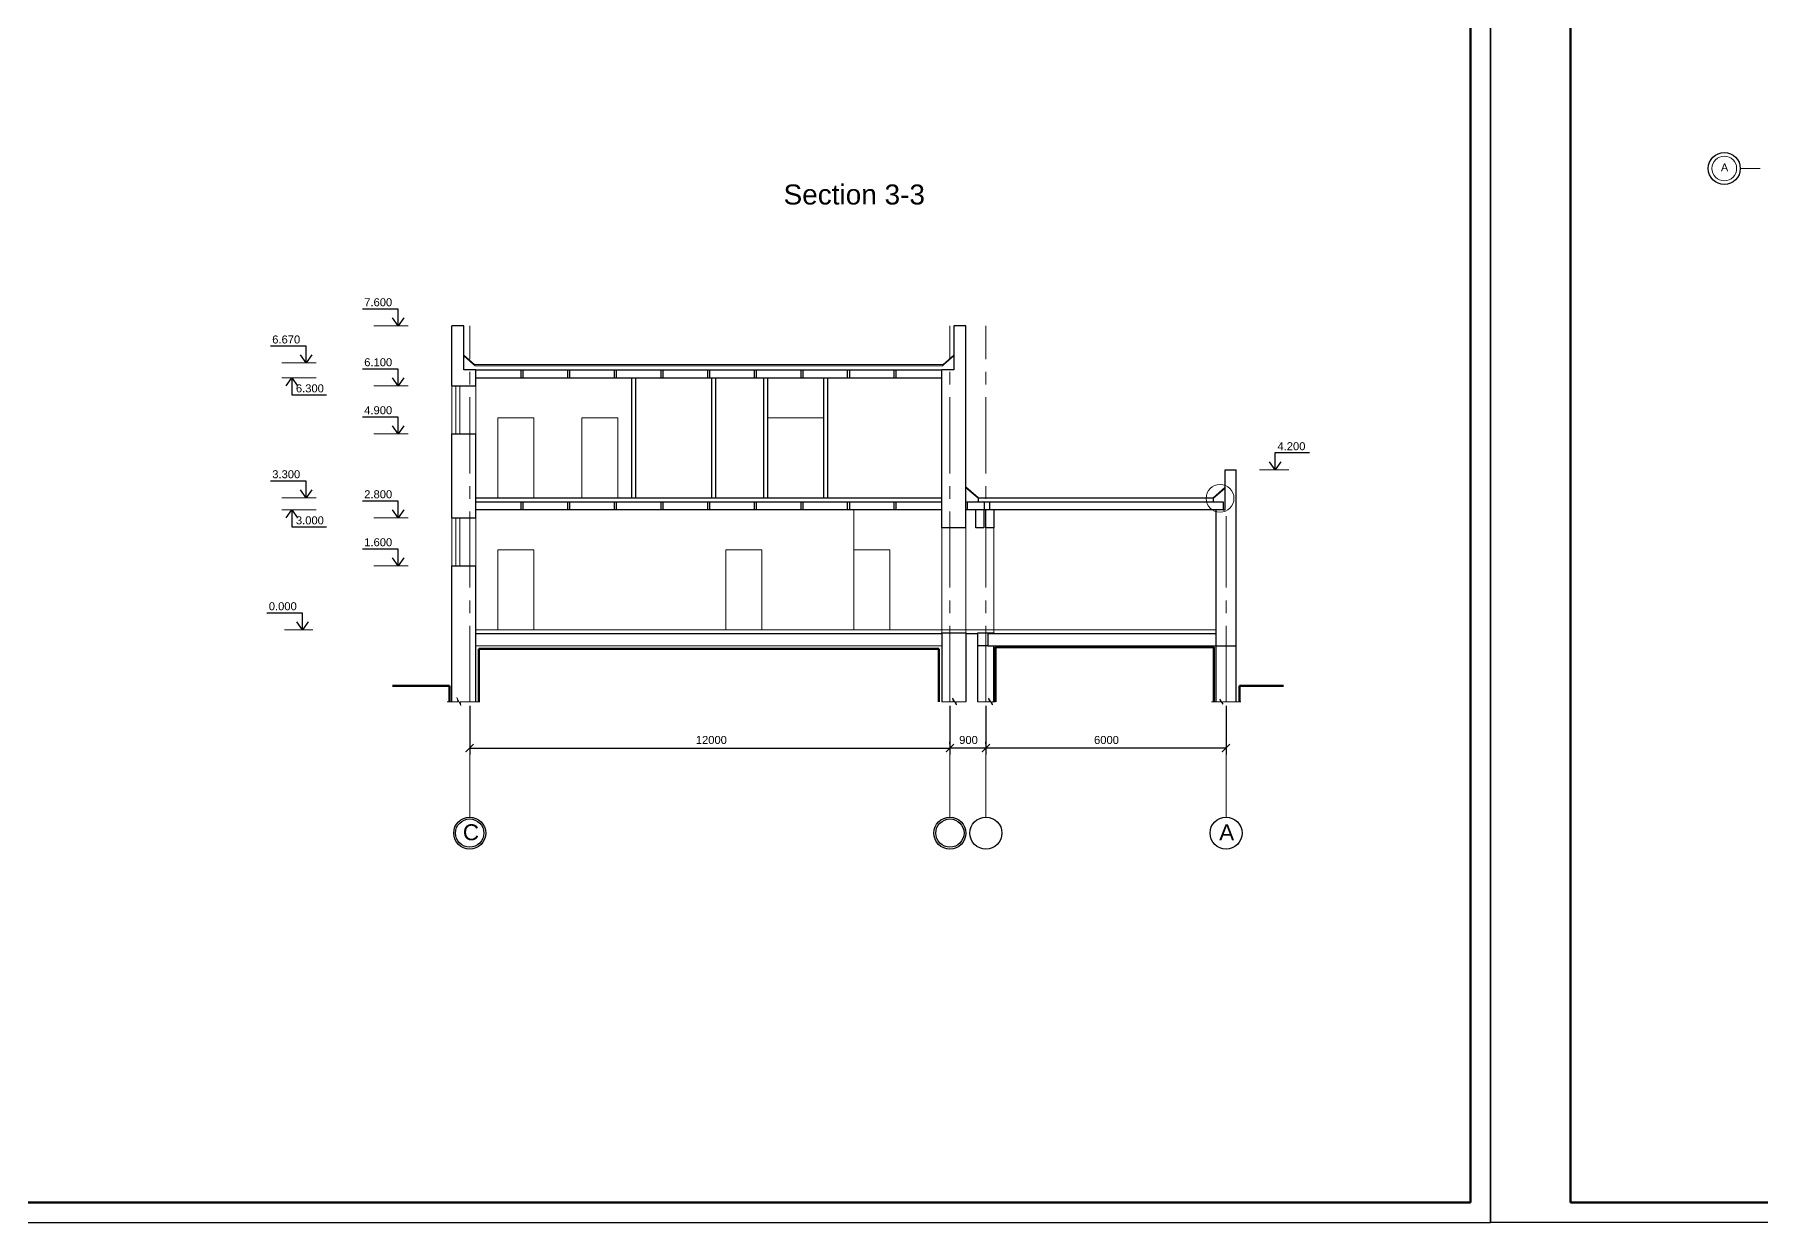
# Model space of a CAD drawing. Header units: millimetres. Extents: x -273 to 3634, y 3015 to 4572.
# Drawn here: x 543.1 to 974.6, y 3015.3 to 3312.3 of the extents above; entities that cross this region are included whole.
import ezdxf

# ---------------------------------------------------------------- set-up
doc = ezdxf.new("R2010")
doc.units = ezdxf.units.MM
doc.linetypes.add('CENTER2', pattern=[28.575, 19.05, -3.175, 3.175, -3.175])
doc.layers.add('@', color=250, linetype='Continuous', lineweight=60)
doc.styles.get("Standard").update_dxf_attribs({"font": 'arial.ttf', "height": 2})
doc.dimstyles.new('ISO-25', dxfattribs={"dimtxt": 2, "dimasz": 2, "dimexe": 1.6, "dimexo": 1, "dimgap": 1, "dimtad": 1, "dimdsep": 46, "dimtxsty": 'Standard', "dimblk": 'ARCHTICK', "dimcen": 2, "dimadec": 0, "dimazin": 0, "dimtfac": 1, "dimtmove": 0, "dimatfit": 3, "dimfxl": 1, "dimarcsym": 0})

# ---------------------------------------------------------------- blocks, each defined once
blk = doc.blocks.new('_ArchTick')
at = {"color": 0, "linetype": 'ByBlock', "lineweight": 15, "const_width": 0.15}
blk.add_lwpolyline([(-0.5, -0.5), (0.5, 0.5)], dxfattribs=at)
blk = doc.blocks.new('*D78')
at = {"layer": '@', "color": 0, "lineweight": -2, "transparency": 16777216}
for p, q in [((651.85, 3144.44), (651.85, 3132.3)), ((771.85, 3144.44), (771.85, 3132.3)), ((651.85, 3133.9), (771.85, 3133.9))]:
    blk.add_line(p, q, dxfattribs=at)
at = {"layer": 'Defpoints', "color": 0, "lineweight": 15, "transparency": 16777216}
for p in [(651.85, 3145.44), (771.85, 3145.44), (771.85, 3133.9)]:
    blk.add_point(p, dxfattribs=at)
at = {"layer": '@', "color": 0, "lineweight": -2, "transparency": 16777216, "xscale": 2, "yscale": 2, "zscale": 2, "rotation": 180}
blk.add_blockref('_ArchTick', (651.85, 3133.9), dxfattribs=at)
at = {"layer": '@', "color": 0, "lineweight": -2, "transparency": 16777216, "xscale": 2, "yscale": 2, "zscale": 2}
blk.add_blockref('_ArchTick', (771.85, 3133.9), dxfattribs=at)
at = {"layer": '@', "color": 0, "lineweight": 15, "transparency": 16777216, "insert": (712.24, 3135.92), "char_height": 2, "attachment_point": 5}
blk.add_mtext('12000', dxfattribs=at)
blk = doc.blocks.new('*D79')
at = {"layer": '@', "color": 0, "lineweight": -2, "transparency": 16777216}
for p, q in [((780.85, 3144.44), (780.85, 3132.3)), ((771.85, 3134.9), (771.85, 3135.5)), ((780.85, 3133.9), (771.85, 3133.9))]:
    blk.add_line(p, q, dxfattribs=at)
at = {"layer": 'Defpoints', "color": 0, "lineweight": 15, "transparency": 16777216}
for p in [(780.85, 3145.44), (771.85, 3133.9), (771.85, 3133.9)]:
    blk.add_point(p, dxfattribs=at)
at = {"layer": '@', "color": 0, "lineweight": -2, "transparency": 16777216, "xscale": 2, "yscale": 2, "zscale": 2, "rotation": 180}
blk.add_blockref('_ArchTick', (771.85, 3133.9), dxfattribs=at)
at = {"layer": '@', "color": 0, "lineweight": -2, "transparency": 16777216, "xscale": 2, "yscale": 2, "zscale": 2}
blk.add_blockref('_ArchTick', (780.85, 3133.9), dxfattribs=at)
at = {"layer": '@', "color": 0, "lineweight": 15, "transparency": 16777216, "insert": (776.5, 3135.92), "char_height": 2, "attachment_point": 5}
blk.add_mtext('900', dxfattribs=at)
blk = doc.blocks.new('*D80')
at = {"layer": '@', "color": 0, "lineweight": -2, "transparency": 16777216}
for p, q in [((840.85, 3144.44), (840.85, 3132.3)), ((780.85, 3134.9), (780.85, 3135.5)), ((840.85, 3133.9), (780.85, 3133.9))]:
    blk.add_line(p, q, dxfattribs=at)
at = {"layer": 'Defpoints', "color": 0, "lineweight": 15, "transparency": 16777216}
for p in [(840.85, 3145.44), (780.85, 3133.9), (780.85, 3133.9)]:
    blk.add_point(p, dxfattribs=at)
at = {"layer": '@', "color": 0, "lineweight": -2, "transparency": 16777216, "xscale": 2, "yscale": 2, "zscale": 2, "rotation": 180}
blk.add_blockref('_ArchTick', (780.85, 3133.9), dxfattribs=at)
at = {"layer": '@', "color": 0, "lineweight": -2, "transparency": 16777216, "xscale": 2, "yscale": 2, "zscale": 2}
blk.add_blockref('_ArchTick', (840.85, 3133.9), dxfattribs=at)
at = {"layer": '@', "color": 0, "lineweight": 15, "transparency": 16777216, "insert": (810.98, 3135.92), "char_height": 2, "attachment_point": 5}
blk.add_mtext('6000', dxfattribs=at)

msp = doc.modelspace()

# ---------------------------------------------------------------- linework, layer by layer
at = {"layer": '@', "color": 0, "lineweight": 30}
for p, q in [((906.909, 3015.3), (906.909, 3609.3)), ((906.909, 3609.3), (906.909, 3015.3)), ((906.909, 3015.3), (906.909, 3609.3)), ((647.353, 3224.501), (647.353, 3239.501)), ((650.353, 3239.501), (647.353, 3239.501)), ((650.353, 3228.501), (650.353, 3239.501)), ((775.853, 3239.501), (772.853, 3239.501)), ((772.853, 3239.501), (772.853, 3228.501)), ((775.853, 3189.001), (775.853, 3239.501)), ((653.353, 3228.501), (650.353, 3228.501)), ((653.353, 3224.501), (653.353, 3228.501)), ((653.353, 3228.501), (769.853, 3228.501)), ((664.753, 3226.501), (664.753, 3228.501)), ((665.253, 3226.501), (665.253, 3228.501)), ((676.403, 3226.501), (676.403, 3228.501)), ((676.903, 3226.501), (676.903, 3228.501)), ((688.053, 3226.501), (688.053, 3228.501)), ((688.553, 3226.501), (688.553, 3228.501)), ((699.703, 3226.501), (699.703, 3228.501)), ((700.203, 3226.501), (700.203, 3228.501)), ((711.353, 3226.501), (711.353, 3228.501)), ((711.853, 3226.501), (711.853, 3228.501)), ((723.003, 3226.501), (723.003, 3228.501)), ((723.503, 3226.501), (723.503, 3228.501)), ((734.653, 3226.501), (734.653, 3228.501)), ((735.153, 3226.501), (735.153, 3228.501)), ((746.303, 3226.501), (746.303, 3228.501)), ((746.803, 3226.501), (746.803, 3228.501)), ((757.953, 3226.501), (757.953, 3228.501)), ((758.453, 3226.501), (758.453, 3228.501)), ((769.853, 3189.001), (769.853, 3228.501)), ((772.853, 3228.501), (769.853, 3228.501)), ((647.353, 3224.501), (653.353, 3224.501)), ((653.353, 3226.501), (769.853, 3226.501)), ((692.353, 3196.501), (692.353, 3226.501)), ((693.353, 3196.501), (693.353, 3226.501)), ((712.353, 3196.501), (712.353, 3226.501)), ((713.353, 3196.501), (713.353, 3226.501)), ((725.353, 3196.501), (725.353, 3226.501)), ((726.353, 3196.501), (726.353, 3226.501)), ((740.353, 3196.501), (740.353, 3226.501)), ((741.353, 3196.501), (741.353, 3226.501)), ((647.353, 3191.501), (647.353, 3212.501)), ((647.353, 3212.501), (653.353, 3212.501)), ((653.353, 3191.501), (653.353, 3212.501)), ((840.646, 3193.501), (840.646, 3203.501)), ((840.646, 3203.501), (843.353, 3203.501)), ((843.353, 3145.435), (843.353, 3203.501)), ((778.884, 3196.501), (775.853, 3199.096)), ((778.884, 3196.344), (775.853, 3198.938)), ((837.615, 3196.501), (840.646, 3199.096)), ((837.615, 3196.344), (840.646, 3198.938)), ((653.353, 3196.501), (769.853, 3196.501)), ((653.353, 3195.501), (769.853, 3195.501)), ((769.853, 3193.501), (653.353, 3193.501)), ((664.753, 3193.501), (664.753, 3195.501)), ((665.253, 3193.501), (665.253, 3195.501)), ((676.403, 3193.501), (676.403, 3195.501)), ((676.903, 3193.501), (676.903, 3195.501)), ((688.053, 3193.501), (688.053, 3195.501)), ((688.553, 3193.501), (688.553, 3195.501)), ((699.703, 3193.501), (699.703, 3195.501)), ((700.203, 3193.501), (700.203, 3195.501)), ((711.353, 3193.501), (711.353, 3195.501)), ((711.853, 3193.501), (711.853, 3195.501)), ((723.003, 3193.501), (723.003, 3195.501)), ((723.503, 3193.501), (723.503, 3195.501)), ((734.653, 3193.501), (734.653, 3195.501)), ((735.153, 3193.501), (735.153, 3195.501)), ((746.303, 3193.501), (746.303, 3195.501)), ((746.803, 3193.501), (746.803, 3195.501)), ((757.953, 3193.501), (757.953, 3195.501)), ((758.453, 3193.501), (758.453, 3195.501)), ((776.007, 3195.501), (840.102, 3195.501)), ((840.102, 3193.501), (776.007, 3193.501)), ((776.131, 3195.501), (776.131, 3193.501)), ((778.317, 3189.001), (778.317, 3193.501)), ((778.884, 3196.501), (778.884, 3195.501)), ((778.884, 3196.501), (837.615, 3196.501)), ((780.317, 3193.501), (780.317, 3189.001)), ((780.502, 3193.501), (780.502, 3195.501)), ((780.853, 3189.001), (780.853, 3193.501)), ((781.841, 3193.501), (781.841, 3195.501)), ((782.853, 3193.501), (782.853, 3189.001)), ((837.615, 3196.501), (837.615, 3195.501)), ((838.353, 3145.435), (838.353, 3193.501)), ((840.102, 3195.501), (840.102, 3193.501)), ((840.102, 3193.501), (840.646, 3193.501)), ((647.353, 3191.501), (653.353, 3191.501)), ((775.853, 3189.001), (769.853, 3189.001)), ((780.317, 3189.001), (778.317, 3189.001)), ((782.853, 3189.001), (780.853, 3189.001)), ((647.353, 3145.435), (647.353, 3179.501)), ((647.353, 3179.501), (653.353, 3179.501)), ((653.353, 3145.435), (653.353, 3179.501)), ((769.853, 3162.501), (653.353, 3162.501)), ((769.853, 3162.501), (769.853, 3162.701)), ((769.853, 3162.701), (771.853, 3162.701)), ((769.853, 3162.501), (769.853, 3145.435)), ((771.853, 3162.701), (775.853, 3162.701)), ((775.853, 3162.701), (775.853, 3162.501)), ((775.853, 3162.501), (775.853, 3145.435)), ((778.853, 3162.501), (775.853, 3162.501)), ((778.853, 3162.501), (778.853, 3162.701)), ((778.853, 3162.701), (782.853, 3162.701)), ((778.853, 3145.435), (778.853, 3162.501)), ((781.312, 3159.501), (778.853, 3159.501)), ((838.353, 3162.501), (781.312, 3162.501)), ((781.312, 3162.501), (781.312, 3159.501)), ((781.312, 3159.501), (843.353, 3159.501)), ((782.853, 3162.701), (782.853, 3162.501)), ((782.853, 3145.435), (782.853, 3159.501)), ((65.909, 3015.3), (906.909, 3015.3)), ((1747.909, 3015.3), (906.909, 3015.3))]:
    msp.add_line(p, q, dxfattribs=at)
at = {"layer": '@', "color": 0, "lineweight": 50}
for p, q in [((901.909, 3604.3), (901.909, 3020.3)), ((926.909, 3604.3), (926.909, 3020.3)), ((901.909, 3020.3), (85.909, 3020.3)), ((1742.909, 3020.3), (926.909, 3020.3))]:
    msp.add_line(p, q, dxfattribs=at)
at = {"layer": '@', "color": 0, "lineweight": 15}
for p, q in [((974.361, 3278.81), (969.361, 3278.81)), ((636.478, 3239.501), (627.878, 3239.501)), ((613.496, 3230.201), (604.896, 3230.201)), ((653.022, 3229.811), (650.353, 3232.096)), ((652.838, 3229.811), (650.353, 3231.938)), ((652.838, 3229.811), (653.2, 3229.501)), ((653.022, 3229.811), (764.184, 3229.811)), ((653.2, 3229.501), (764.006, 3229.501)), ((764.006, 3229.501), (770.006, 3229.501)), ((764.184, 3229.811), (770.184, 3229.811)), ((770.368, 3229.811), (770.006, 3229.501)), ((770.184, 3229.811), (772.853, 3232.096)), ((770.368, 3229.811), (772.853, 3231.938)), ((613.496, 3226.501), (604.896, 3226.501)), ((636.478, 3224.501), (627.878, 3224.501)), ((647.353, 3224.501), (647.353, 3212.501)), ((648.353, 3224.501), (648.353, 3212.501)), ((649.353, 3224.501), (649.353, 3212.501)), ((653.353, 3224.501), (653.353, 3212.501)), ((658.853, 3196.501), (658.853, 3216.501)), ((658.853, 3216.501), (667.853, 3216.501)), ((667.853, 3216.501), (667.853, 3196.501)), ((679.853, 3216.501), (679.853, 3196.501)), ((679.853, 3216.501), (688.853, 3216.501)), ((688.853, 3216.501), (688.853, 3196.501)), ((726.353, 3216.501), (740.353, 3216.501)), ((636.478, 3212.501), (627.878, 3212.501)), ((849.195, 3203.501), (856.535, 3203.501)), ((613.496, 3196.501), (604.896, 3196.501)), ((613.496, 3193.501), (604.896, 3193.501)), ((747.853, 3183.501), (747.853, 3193.501)), ((636.478, 3191.501), (627.878, 3191.501)), ((647.353, 3191.501), (647.353, 3179.501)), ((648.353, 3191.501), (648.353, 3179.501)), ((649.353, 3191.501), (649.353, 3179.501)), ((653.353, 3191.501), (653.353, 3179.501)), ((769.853, 3162.501), (769.853, 3189.001)), ((775.853, 3162.501), (775.853, 3189.001)), ((782.853, 3162.701), (782.853, 3189.001)), ((658.853, 3163.501), (658.853, 3183.501)), ((658.853, 3183.501), (667.853, 3183.501)), ((667.853, 3183.501), (667.853, 3163.501)), ((715.853, 3183.501), (715.853, 3163.501)), ((715.853, 3183.501), (724.853, 3183.501)), ((724.853, 3183.501), (724.853, 3163.501)), ((747.853, 3183.501), (747.853, 3163.501)), ((747.853, 3183.501), (756.853, 3183.501)), ((756.853, 3183.501), (756.853, 3163.501)), ((636.478, 3179.501), (627.878, 3179.501)), ((612.633, 3163.501), (605.563, 3163.501)), ((838.353, 3163.501), (653.353, 3163.501)), ((769.853, 3159.501), (653.353, 3159.501)), ((648.958, 3145.435), (648.676, 3146.53)), ((648.676, 3146.53), (649.675, 3144.532)), ((772.728, 3145.435), (772.497, 3146.42)), ((772.497, 3146.42), (773.461, 3144.717)), ((781.497, 3146.42), (782.461, 3144.717)), ((781.728, 3145.435), (781.497, 3146.42)), ((839.491, 3145.435), (839.339, 3146.152)), ((839.339, 3146.152), (840.064, 3144.913)), ((646.215, 3145.435), (648.958, 3145.435)), ((649.675, 3144.532), (649.496, 3145.435)), ((649.496, 3145.435), (654.155, 3145.435)), ((654.155, 3145.435), (654.408, 3145.435)), ((769.853, 3145.435), (772.728, 3145.435)), ((773.461, 3144.717), (773.315, 3145.435)), ((773.315, 3145.435), (775.853, 3145.435)), ((778.853, 3145.435), (781.728, 3145.435)), ((782.315, 3145.435), (783.233, 3145.435)), ((782.461, 3144.717), (782.315, 3145.435)), ((837.257, 3145.435), (839.491, 3145.435)), ((840.064, 3144.913), (839.982, 3145.435)), ((839.982, 3145.435), (840.853, 3145.435)), ((840.853, 3145.435), (844.249, 3145.435)), ((844.249, 3145.435), (844.525, 3145.435)), ((651.853, 3132.651), (651.853, 3116.651)), ((771.853, 3132.651), (771.853, 3116.651)), ((780.853, 3132.651), (780.853, 3116.651)), ((840.853, 3132.651), (840.853, 3116.651))]:
    msp.add_line(p, q, dxfattribs=at)
at = {"layer": '@', "color": 0, "linetype": 'CENTER2', "lineweight": 15}
for p, q in [((651.853, 3145.435), (651.853, 3239.501)), ((771.853, 3145.435), (771.853, 3239.501)), ((780.853, 3145.435), (780.853, 3239.501)), ((840.853, 3145.435), (840.853, 3191.876))]:
    msp.add_line(p, q, dxfattribs=at)
at = {"layer": '@', "color": 0, "lineweight": 140}
for p, q in [((783.233, 3145.435), (783.233, 3159.097)), ((783.233, 3159.097), (837.824, 3159.097)), ((837.824, 3159.097), (837.824, 3145.435)), ((654.155, 3145.435), (654.155, 3158.693)), ((654.155, 3158.693), (769.087, 3158.693)), ((769.087, 3158.693), (769.087, 3145.435)), ((646.788, 3149.435), (632.545, 3149.435)), ((646.788, 3145.435), (646.788, 3149.435)), ((844.249, 3145.435), (844.249, 3149.435)), ((844.249, 3149.435), (855.198, 3149.435))]:
    msp.add_line(p, q, dxfattribs=at)
at = {"layer": '@', "color": 0, "lineweight": 30}
for centre, radius in [((965.361, 3278.81), 4), ((651.853, 3112.651), 4), ((651.853, 3112.651), 3.536), ((771.853, 3112.651), 4), ((771.853, 3112.651), 3.536), ((780.853, 3112.651), 4), ((840.853, 3112.651), 4)]:
    msp.add_circle(centre, radius, dxfattribs=at)
at = {"layer": '@', "color": 0, "lineweight": 15}
for centre, radius in [((965.361, 3278.81), 3.085), ((839.358, 3196.331), 3.476)]:
    msp.add_circle(centre, radius, dxfattribs=at)

# ---------------------------------------------------------------- texts
for s, height, p in [('A', 2, (964.498, 3278.055)), ('Section 3-3', 5, (730.287, 3269.805)), ('7.600', 2, (625.495, 3244.363)), ('6.670', 2, (602.513, 3235.063)), ('6.100', 2, (625.495, 3229.363)), ('6.300', 2, (608.426, 3222.836)), ('4.900', 2, (625.495, 3217.363)), ('4.200', 2, (853.697, 3208.373)), ('3.300', 2, (602.513, 3201.363)), ('2.800', 2, (625.495, 3196.363)), ('3.000', 2, (608.426, 3189.836)), ('1.600', 2, (625.495, 3184.363)), ('0.000', 2, (601.651, 3168.363)), ('C', 4, (650.148, 3110.858)), ('А', 4, (839.148, 3110.858))]:
    msp.add_text(s, height=height, dxfattribs=at).set_placement(p)

# ---------------------------------------------------------------- dimensions: what is measured, and where the dimension line sits
for base, p1, p2, text, picture, middle in [((771.853, 3133.901), (651.853, 3145.435), (771.853, 3145.435), '12000', '*D78', (712.236, 3133.901)), ((771.853, 3133.901), (780.853, 3145.435), (771.853, 3133.901), '900', '*D79', (776.502, 3133.901)), ((780.853, 3133.901), (840.853, 3145.435), (780.853, 3133.901), '6000', '*D80', (810.982, 3133.901))]:
    dim = msp.add_linear_dim(base=base, p1=p1, p2=p2, text=text, dimstyle='ISO-25', dxfattribs=at)
    dim.commit()
    dim.dimension.update_dxf_attribs({"geometry": picture, "text_midpoint": middle, "dimtype": 160})

# ---------------------------------------------------------------- leaders
for points in [[(633.944, 3239.501), (633.944, 3243.672), (625.046, 3243.672)], [(610.962, 3230.201), (610.962, 3234.372), (602.064, 3234.372)], [(633.944, 3224.501), (633.944, 3228.672), (625.046, 3228.672)], [(607.429, 3226.501), (607.429, 3222.194), (616.06, 3222.194)], [(633.944, 3212.501), (633.944, 3216.672), (625.046, 3216.672)], [(853.109, 3203.501), (853.109, 3207.808), (861.74, 3207.808)], [(610.962, 3196.501), (610.962, 3200.672), (602.064, 3200.672)], [(607.429, 3193.501), (607.429, 3189.194), (616.06, 3189.194)], [(633.944, 3191.501), (633.944, 3195.672), (625.046, 3195.672)], [(633.944, 3179.501), (633.944, 3183.672), (625.046, 3183.672)], [(610.099, 3163.501), (610.099, 3167.672), (601.202, 3167.672)]]:
    msp.add_leader(points, dimstyle='ISO-25', override={"dimgap": 1, "dimtad": 0, "dimldrblk": 'Open90'}, dxfattribs=at)

doc.saveas('drawing.dxf')
